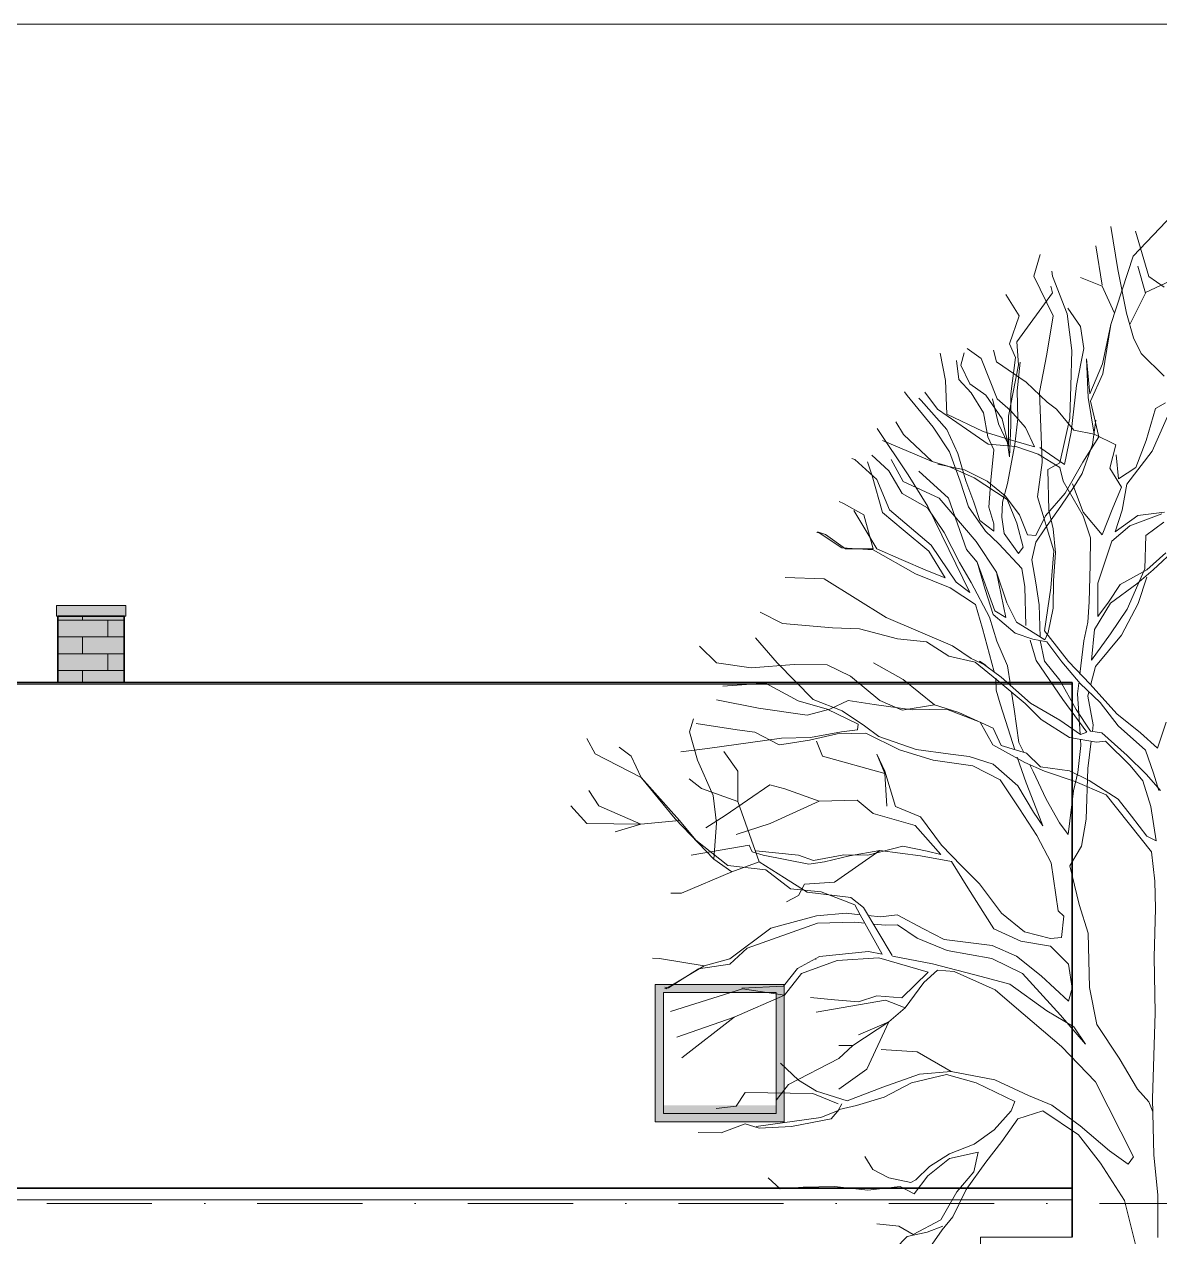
# Model space of a CAD drawing. Header units: millimetres. Extents: x -2481 to 45049, y -11067 to 11055.
# Drawn here: x 10505 to 11191, y 7505 to 8237 of the extents above; entities that cross this region are included whole.
import ezdxf

# ---------------------------------------------------------------- set-up
doc = ezdxf.new("R2010")
doc.units = ezdxf.units.MM
doc.linetypes.add('DASHDOT', pattern=[25.4, 12.7, -6.35, 0, -6.35])
for name, color, linetype, lineweight in [('A-ELEWACJA CIENKA', 11, 'Continuous', 13), ('A-osie', 7, 'DASHDOT', 5), ('A-p.widokowa', 6, 'Continuous', 15), ('A-RYS ELEWACJI', 30, 'Continuous', 35), ('B-DACHÓWKA', 250, 'Continuous', 0), ('B-materiały', 9, 'Continuous', 0)]:
    doc.layers.add(name, color=color, linetype=linetype, lineweight=lineweight)
doc.layers.add('bowe drewno', color=7, linetype='Continuous', true_color=0x51432a)

# ---------------------------------------------------------------- blocks, each defined once
blk = doc.blocks.new('A$C2EBD462E')
at = {"layer": 'B-materiały'}
for p, q in [((-80.34, 908.35), (-42.28, 948.3)), ((-89.62, 900.21), (-93.88, 926.12)), ((-70.81, 895.94), (-78.89, 923.39)), ((-136.51, 909.16), (-140.27, 896.15)), ((-99.11, 890.74), (-102.86, 914.43)), ((-93.78, 866.9), (-80.34, 908.35)), ((-72.83, 885.82), (-77.45, 902.29)), ((-140.27, 896.15), (-128.55, 872.17)), ((-128.99, 896.15), (-129.54, 899.18)), ((-120.2, 873.5), (-128.99, 896.15)), ((-99.11, 890.16), (-112.1, 895.36)), ((-84.45, 873.84), (-89.62, 900.21)), ((-72.83, 886.4), (-48.86, 897.67)), ((-61.57, 889.58), (-70.81, 895.94)), ((-150.5, 856.54), (-128.99, 886.11)), ((-128.99, 886.11), (-129.99, 890.18)), ((-91.89, 874.27), (-99.11, 890.16)), ((-149.22, 872.21), (-157.32, 885.03)), ((-82.07, 867.33), (-72.83, 885.82)), ((-154.94, 855.31), (-149.22, 872.21)), ((-128.55, 872.17), (-132.44, 849.17)), ((-117.41, 851.22), (-120.2, 873.5)), ((-112.19, 865.88), (-119.73, 876.86)), ((-80.17, 858.86), (-84.45, 873.84)), ((-110.18, 852.52), (-112.19, 865.88)), ((-93.78, 866.9), (-98.9, 843.27)), ((-98.62, 837.17), (-93.78, 866.9)), ((-75.47, 849.48), (-80.17, 858.86)), ((-196.88, 849.62), (-193.68, 833.24)), ((-182.3, 849.97), (-184.41, 842.45)), ((-172.12, 846.52), (-180.65, 852.49)), ((-162.84, 844.35), (-164.6, 851.4)), ((-151.38, 847.02), (-154.94, 855.31)), ((-149.59, 842.6), (-150.5, 856.54)), ((-117.99, 829.98), (-117.41, 851.22)), ((-114.64, 830.06), (-110.18, 852.52)), ((-61.72, 835.86), (-75.47, 849.48)), ((-185.69, 833.87), (-186.98, 845.28)), ((-184.41, 842.45), (-178.92, 831.25)), ((-162.49, 822.16), (-172.12, 846.52)), ((-144.86, 832.1), (-162.84, 844.35)), ((-154.18, 825.16), (-151.38, 847.02)), ((-153.07, 825.19), (-149.59, 842.6)), ((-148.52, 844.3), (-150.32, 826.94)), ((-132.44, 849.17), (-136.89, 826.16)), ((-106.42, 825.1), (-108.43, 846.25)), ((-108.43, 846.25), (-107.42, 822.93)), ((-98.9, 843.27), (-106.42, 825.1)), ((-106.03, 820.78), (-98.62, 837.17)), ((-193.68, 833.24), (-192.93, 812.9)), ((-178.22, 825.68), (-185.69, 833.87)), ((-178.92, 831.25), (-169.24, 824.23)), ((-132.27, 820.13), (-144.86, 832.1)), ((-118.62, 810.41), (-117.99, 829.98)), ((-117.85, 802.05), (-114.64, 830.06)), ((-216.73, 824.16), (-218.46, 826.35)), ((-201.16, 804.99), (-216.73, 824.16)), ((-209.77, 822.48), (-208.27, 821.02)), ((-208.27, 821.02), (-192.75, 803.53)), ((-198.45, 815.88), (-206.06, 826.19)), ((-170.65, 813.58), (-178.22, 825.68)), ((-169.24, 824.23), (-159.39, 809.95)), ((-165.28, 822.09), (-161.55, 807.1)), ((-154.49, 815.1), (-162.49, 822.16)), ((-155.52, 811.72), (-153.07, 825.19)), ((-154.27, 806.17), (-154.18, 825.16)), ((-150.32, 826.94), (-149.9, 810.19)), ((-136.89, 826.16), (-135.27, 783.74)), ((-126.58, 815.8), (-132.27, 820.13)), ((-107.42, 822.93), (-103.85, 800.73)), ((-101.02, 799.12), (-106.03, 820.78)), ((-181.02, 803.82), (-198.45, 815.88)), ((-192.93, 812.9), (-170.93, 802.4)), ((-168.06, 799.12), (-170.65, 813.58)), ((-145.29, 804.72), (-154.49, 815.1)), ((-116.2, 803.21), (-126.58, 815.8)), ((-72.48, 797.04), (-66.81, 816.18)), ((-57.32, 816.42), (-68.96, 790.43)), ((-66.81, 816.18), (-60.75, 819.68)), ((-218.93, 800.64), (-223.59, 808.28)), ((-161.55, 807.1), (-156.23, 795.5)), ((-159.39, 809.95), (-155.63, 793.84)), ((-155.63, 793.84), (-155.52, 811.72)), ((-154.91, 787.16), (-154.27, 806.17)), ((-149.9, 810.19), (-151.74, 794.5)), ((-124.65, 783.45), (-118.62, 810.41)), ((-102.95, 809.13), (-104.81, 794.56)), ((-216.25, 776.29), (-234.98, 804.19)), ((-201.76, 784.31), (-218.93, 800.64)), ((-191.29, 790.16), (-201.16, 804.99)), ((-192.75, 803.53), (-186.24, 789.17)), ((-167.94, 794.65), (-181.02, 803.82)), ((-170.93, 802.4), (-155.73, 797.75)), ((-164.51, 791.39), (-168.06, 799.12)), ((-139.97, 793.12), (-145.29, 804.72)), ((-121.83, 782.4), (-117.85, 802.05)), ((-103.85, 800.73), (-116.2, 803.21)), ((-110.69, 783.8), (-101.02, 799.12)), ((-90.84, 794.35), (-103.85, 800.73)), ((-201.76, 784.31), (-231.67, 796.94)), ((-151.15, 793.4), (-167.94, 794.65)), ((-166.28, 772.91), (-164.51, 791.39)), ((-156.23, 795.5), (-154.91, 787.16)), ((-151.74, 794.5), (-156.18, 770.93)), ((-155.73, 797.75), (-139.97, 793.12)), ((-137.63, 788.71), (-151.15, 793.4)), ((-136.61, 792.64), (-121.83, 782.4)), ((-104.81, 794.56), (-111.08, 777.08)), ((-94.4, 780.29), (-90.84, 794.35)), ((-78.77, 780.69), (-72.48, 797.04)), ((-250.14, 786.12), (-248.35, 785.51)), ((-248.35, 785.51), (-235.06, 773.31)), ((-237.86, 775.58), (-240.8, 784.1)), ((-238.03, 788), (-227.88, 778.63)), ((-226.53, 785.51), (-219.26, 772.22)), ((-191.63, 781.21), (-201.76, 784.31)), ((-184.71, 772.45), (-191.29, 790.16)), ((-186.24, 789.17), (-181.36, 772.53)), ((-135.27, 783.74), (-138.1, 763)), ((-124.58, 780.66), (-137.63, 788.71)), ((-131.81, 779.36), (-124.65, 783.45)), ((-121.39, 765.09), (-110.69, 783.8)), ((-90.69, 788.21), (-89.21, 773.72)), ((-68.96, 790.43), (-84.1, 770.5)), ((-227.88, 778.63), (-219.71, 764.87)), ((-204.22, 757.04), (-216.25, 776.29)), ((-191.93, 762.19), (-209.73, 778.46)), ((-198.37, 782.72), (-182.08, 779.21)), ((-176.37, 774.33), (-191.63, 781.21)), ((-182.08, 779.21), (-168.5, 772.29)), ((-131.19, 754.79), (-131.81, 779.36)), ((-122.69, 772.32), (-124.58, 780.66)), ((-111.08, 777.08), (-115.91, 769.14)), ((-87.41, 768.74), (-94.4, 780.29)), ((-89.21, 773.72), (-78.77, 780.69)), ((-231.71, 753.39), (-237.86, 775.58)), ((-235.06, 773.31), (-227.54, 755.14)), ((-219.26, 772.22), (-197.45, 762.19)), ((-179.85, 756.93), (-184.71, 772.45)), ((-181.36, 772.53), (-176.57, 759.8)), ((-156.5, 761.42), (-176.37, 774.33)), ((-168.5, 772.29), (-157.67, 763.63)), ((-167.55, 756.67), (-166.28, 772.91)), ((-156.18, 770.93), (-159.25, 759.68)), ((-115.91, 769.14), (-123.99, 757.21)), ((-110.44, 751.4), (-122.69, 772.32)), ((-117.07, 770.79), (-110.49, 753.63)), ((-84.1, 770.5), (-87.06, 754.78)), ((-219.71, 764.87), (-204.41, 756.31)), ((-197.45, 762.19), (-175.13, 735.89)), ((-180.88, 731.2), (-191.93, 762.19)), ((-157.67, 763.63), (-149, 752.11)), ((-138.1, 763), (-128.34, 730.28)), ((-133.34, 751.39), (-121.39, 765.09)), ((-92.68, 756.32), (-87.41, 768.74)), ((-255.32, 758.95), (-257.86, 760.14)), ((-242.85, 752), (-255.32, 758.95)), ((-249.06, 754.63), (-235.08, 731.52)), ((-227.54, 755.14), (-202.21, 733.72)), ((-204.41, 756.31), (-194.54, 741.47)), ((-178.89, 705.24), (-204.22, 757.04)), ((-169.42, 742.1), (-179.85, 756.93)), ((-176.57, 759.8), (-172.94, 748.72)), ((-164.51, 746.7), (-167.55, 756.67)), ((-159.25, 759.68), (-159.58, 750.73)), ((-150.55, 747.04), (-156.5, 761.42)), ((-123.99, 757.21), (-133.7, 743.56)), ((-128.68, 743.68), (-131.19, 754.79)), ((-98.98, 739.96), (-92.68, 756.32)), ((-87.06, 754.78), (-91.2, 741.83)), ((-237.31, 731.46), (-242.85, 752)), ((-219.16, 743.09), (-231.71, 753.39)), ((-172.94, 748.72), (-164.4, 742.23)), ((-159.58, 750.73), (-158.21, 740.71)), ((-146.84, 732.61), (-150.55, 747.04)), ((-149, 752.11), (-144.23, 739.94)), ((-139.19, 739.51), (-133.34, 751.39)), ((-110.49, 753.63), (-98.98, 739.96)), ((-106.19, 738.1), (-110.44, 751.4)), ((-91.2, 741.83), (-77.48, 751.67)), ((-62.98, 752.59), (-82.36, 745.4)), ((-77.48, 751.67), (-61.34, 753.75)), ((-72.71, 739.5), (-61.74, 747.59)), ((-269.96, 741.26), (-271.25, 741.33)), ((-270.95, 741.75), (-266.02, 740.24)), ((-256.32, 732.11), (-269.96, 741.26)), ((-266.02, 740.24), (-254.07, 731.6)), ((-203.76, 730.07), (-219.16, 743.09)), ((-194.54, 741.47), (-185.15, 723.27)), ((-161.41, 734.48), (-169.42, 742.1)), ((-164.4, 742.23), (-164.51, 746.7)), ((-158.21, 740.71), (-149.53, 728.64)), ((-144.23, 739.94), (-139.19, 739.51)), ((-133.7, 743.56), (-139.09, 735.6)), ((-127.2, 729.19), (-128.68, 743.68)), ((-82.36, 745.4), (-93.3, 736.19)), ((-73.32, 719.37), (-72.71, 739.5)), ((-202.21, 733.72), (-187.17, 711.48)), ((-175.13, 735.89), (-162.84, 717.45)), ((-147.63, 719.74), (-161.41, 734.48)), ((-149.53, 728.64), (-146.84, 732.61)), ((-139.09, 735.6), (-141.62, 724.92)), ((-106.35, 721.9), (-106.19, 738.1)), ((-93.3, 736.19), (-95.89, 728.3)), ((-237.29, 730.91), (-256.32, 732.11)), ((-254.07, 731.6), (-237.31, 731.46)), ((-211.79, 716.46), (-237.29, 730.91)), ((-235.08, 731.52), (-220.39, 725.18)), ((-220.39, 725.18), (-204.58, 718.32)), ((-193.86, 714.12), (-203.76, 730.07)), ((-174.54, 723.54), (-180.88, 731.2)), ((-141.62, 724.92), (-139.03, 711.02)), ((-128.34, 730.28), (-130.02, 707.9)), ((-128.45, 712.4), (-127.2, 729.19)), ((-95.89, 728.3), (-101.6, 710.84)), ((-72.19, 718.84), (-60.72, 729.18)), ((-54.09, 732.14), (-68.29, 718.94)), ((-204.58, 718.32), (-193.86, 714.12)), ((-185.15, 723.27), (-178.14, 711.16)), ((-174.54, 723.54), (-163.84, 694.13)), ((-169.66, 706.9), (-174.54, 723.54)), ((-145.68, 708.62), (-147.63, 719.74)), ((-106.9, 699.54), (-106.35, 721.9)), ((-88.17, 710.06), (-72.19, 718.84)), ((-83.89, 695.08), (-73.32, 719.37)), ((-68.29, 718.94), (-78.12, 710.31)), ((-290.48, 714.32), (-266.91, 713.38)), ((-266.91, 713.38), (-229.54, 690.06)), ((-190.91, 708.05), (-211.79, 716.46)), ((-187.17, 711.48), (-178.89, 705.24)), ((-178.14, 711.16), (-167, 690.21)), ((-162.84, 717.45), (-156.61, 698.85)), ((-157.32, 690.06), (-162.84, 717.45)), ((-139.03, 711.02), (-137.02, 697.66)), ((-128.59, 695.64), (-128.45, 712.4)), ((-101.6, 710.84), (-101.66, 690.73)), ((-78.12, 710.31), (-94.04, 698.74)), ((-72.08, 714.37), (-77.27, 698.6)), ((-175.57, 697.82), (-190.91, 708.05)), ((-164.81, 691.94), (-169.66, 706.9)), ((-145.09, 685.17), (-145.68, 708.62)), ((-130.02, 707.9), (-133.84, 682.1)), ((-95.17, 699.27), (-88.17, 710.06)), ((-171.3, 683.4), (-175.57, 697.82)), ((-156.61, 698.85), (-150.73, 687.27)), ((-137.02, 697.66), (-136.54, 678.36)), ((-131.58, 681.04), (-128.59, 695.64)), ((-107.71, 687.23), (-106.9, 699.54)), ((-94.04, 698.74), (-103.69, 682.86)), ((-101.66, 690.73), (-95.17, 699.27)), ((-77.27, 698.6), (-87.4, 679.35)), ((-292.05, 686.52), (-305.5, 693.22)), ((-229.54, 690.06), (-189.47, 672.89)), ((-167, 690.21), (-162.73, 675.79)), ((-151.68, 680.54), (-164.81, 691.94)), ((-163.84, 694.13), (-157.32, 690.06)), ((-94.13, 680.3), (-83.89, 695.08)), ((-261.82, 683.92), (-292.05, 686.52)), ((-245.6, 683.21), (-261.82, 683.92)), ((-222.54, 677.09), (-245.6, 683.21)), ((-164.33, 657.33), (-171.3, 683.4)), ((-150.73, 687.27), (-144.49, 683.51)), ((-144.49, 683.51), (-133.7, 676.52)), ((-133.84, 682.1), (-119.41, 663.47)), ((-133.7, 676.52), (-131.58, 681.04)), ((-110.22, 675.99), (-107.71, 687.23)), ((-103.69, 682.86), (-105.46, 664.38)), ((-308.28, 677.86), (-295.24, 662.67)), ((-205.18, 675.29), (-222.54, 677.09)), ((-191.55, 666.69), (-205.18, 675.29)), ((-162.73, 675.79), (-156.21, 660.87)), ((-140.97, 676.9), (-151.68, 680.54)), ((-138.98, 664.1), (-142.56, 676.44)), ((-132.56, 675.43), (-140.97, 676.9)), ((-136.42, 676.1), (-133.94, 663.66)), ((-123.32, 663.37), (-132.56, 675.43)), ((-112.51, 655.82), (-110.22, 675.99)), ((-105.46, 664.38), (-94.13, 680.3)), ((-87.4, 679.35), (-103.13, 660.53)), ((-342.13, 672.7), (-331.85, 662.67)), ((-175.82, 663.17), (-191.55, 666.69)), ((-189.47, 672.89), (-178.11, 665.35)), ((-331.85, 662.67), (-311.04, 659.69)), ((-311.04, 659.69), (-284.96, 661.59)), ((-295.24, 662.67), (-273.58, 640.61)), ((-284.96, 661.59), (-265.16, 661.49)), ((-265.16, 661.49), (-251.03, 654.59)), ((-237.07, 662.67), (-219.26, 652.64)), ((-178.11, 665.35), (-169.07, 661.11)), ((-162.7, 652.33), (-175.82, 663.17)), ((-169.07, 661.11), (-173.05, 663.8)), ((-173.05, 663.8), (-159.95, 654.07)), ((-156.21, 660.87), (-154.42, 649.15)), ((-122.74, 640.48), (-138.98, 664.1)), ((-133.94, 663.66), (-124.71, 652.16)), ((-112.37, 650.24), (-123.32, 663.37)), ((-119.41, 663.47), (-106.22, 649.83)), ((-103.13, 660.53), (-105.88, 649.75)), ((-251.03, 654.59), (-233.34, 639.95)), ((-219.26, 652.64), (-200.32, 637.42)), ((-163.11, 646.17), (-163.29, 653.43)), ((-145.59, 638.23), (-162.7, 652.33)), ((-159.95, 654.07), (-142.24, 638.32)), ((-124.71, 652.16), (-114.77, 634.54)), ((-302.32, 650.51), (-328.09, 648.57)), ((-282.5, 639.83), (-302.32, 650.51)), ((-160.66, 637.86), (-163.11, 646.17)), ((-153.78, 644.98), (-152.21, 634.72)), ((-113.89, 644.06), (-113.16, 650.33)), ((-100.36, 638.81), (-112.37, 650.24)), ((-107.04, 645.17), (-107.71, 642.53)), ((-106.22, 649.83), (-90.12, 631.8)), ((-306.53, 635.28), (-331.85, 640.44)), ((-265.05, 634.68), (-282.5, 639.83)), ((-273.58, 640.61), (-256.09, 633.79)), ((-252.34, 640.03), (-263.38, 634.72)), ((-236.63, 637.63), (-252.34, 640.03)), ((-213.65, 634.29), (-236.63, 637.63)), ((-233.34, 639.95), (-219.79, 634.14)), ((-219.79, 634.14), (-200.32, 637.42)), ((-200.32, 637.42), (-185.68, 632.76)), ((-155.82, 622.89), (-160.66, 637.86)), ((-135.85, 628.42), (-145.59, 638.23)), ((-142.24, 638.32), (-124.67, 628.14)), ((-108.28, 620.73), (-122.74, 640.48)), ((-113.17, 632.11), (-113.89, 644.06)), ((-107.71, 642.53), (-104.49, 625.3)), ((-89.38, 624.56), (-100.36, 638.81)), ((-277.25, 631.03), (-306.53, 635.28)), ((-263.38, 634.72), (-277.25, 631.03)), ((-246.39, 625.65), (-265.05, 634.68)), ((-256.09, 633.79), (-242.45, 624.63)), ((-192.99, 634.81), (-213.65, 634.29)), ((-172.68, 626.94), (-192.99, 634.81)), ((-185.68, 632.76), (-164.77, 623.23)), ((-152.21, 634.72), (-149.47, 614.67)), ((-114.77, 634.54), (-106.06, 621.35)), ((-112.41, 619.69), (-113.17, 632.11)), ((-90.12, 631.8), (-75.87, 620.43)), ((-345.77, 628.91), (-348.28, 621.05)), ((-319.48, 622.15), (-344.16, 626)), ((-246.86, 622.29), (-246.39, 625.65)), ((-242.45, 624.63), (-233.91, 618.14)), ((-165.07, 613.17), (-172.68, 626.94)), ((-164.77, 623.23), (-160.04, 612.73)), ((-151.79, 610.21), (-155.82, 622.89)), ((-118.82, 617.68), (-135.85, 628.42)), ((-124.67, 628.14), (-112.16, 619.52)), ((-104.49, 625.3), (-104.99, 621.2)), ((-72.82, 609.89), (-89.38, 624.56)), ((-65.59, 611.19), (-60.39, 626.96)), ((-410.22, 616.98), (-405.2, 607.76)), ((-348.28, 621.05), (-343.26, 603.97)), ((-337.37, 610.88), (-292.55, 617.23)), ((-308.83, 620.74), (-319.48, 622.15)), ((-294.12, 613.28), (-308.83, 620.74)), ((-292.55, 617.23), (-275.24, 617.67)), ((-275.76, 615.98), (-292.45, 613.33)), ((-259.09, 619.75), (-275.76, 615.98)), ((-275.24, 617.67), (-256.33, 620.94)), ((-267.91, 606.27), (-271.42, 615.49)), ((-241.78, 620.18), (-259.09, 619.75)), ((-256.33, 620.94), (-246.86, 622.29)), ((-221.42, 610.08), (-241.78, 620.18)), ((-233.91, 618.14), (-211.37, 610.33)), ((-102.55, 614.73), (-118.82, 617.68)), ((-111.99, 612.82), (-112.22, 616.48)), ((-112.16, 619.52), (-108.28, 620.73)), ((-105.72, 615.31), (-107.74, 598.96)), ((-106.06, 621.35), (-99.34, 620.4)), ((-96.98, 615.43), (-102.55, 614.73)), ((-99.34, 620.4), (-83.91, 606.82)), ((-82.08, 600.72), (-96.98, 615.43)), ((-75.87, 620.43), (-65.59, 611.19)), ((-405.2, 607.76), (-377.37, 593.39)), ((-383.38, 606.41), (-390.66, 611.83)), ((-353.42, 608.98), (-337.37, 610.88)), ((-327.47, 609.12), (-318.94, 597.19)), ((-292.45, 613.33), (-294.12, 613.28)), ((-201.15, 603.88), (-221.42, 610.08)), ((-211.37, 610.33), (-190.63, 607.5)), ((-145.81, 602.48), (-165.07, 613.17)), ((-160.04, 612.73), (-144.84, 608.09)), ((-149.47, 614.67), (-146.42, 608.57)), ((-144.84, 608.09), (-136.25, 599.92)), ((-113.82, 596.57), (-111.99, 612.82)), ((-68, 596.04), (-72.82, 609.89)), ((-377.37, 593.39), (-383.38, 606.41)), ((-343.26, 603.97), (-333.9, 582.62)), ((-230.3, 595.96), (-267.91, 606.27)), ((-230.3, 595.96), (-235.06, 607.62)), ((-235.06, 607.62), (-230.3, 597.32)), ((-177.05, 600.58), (-201.15, 603.88)), ((-190.63, 607.5), (-179.42, 606.1)), ((-179.42, 606.1), (-164.78, 601.44)), ((-160.63, 592.05), (-177.05, 600.58)), ((-164.78, 601.44), (-149.93, 588.41)), ((-144.95, 590.21), (-150.36, 605.71)), ((-133.95, 597.19), (-145.81, 602.48)), ((-142.68, 601.08), (-140.65, 597.02)), ((-83.91, 606.82), (-72.45, 595.37)), ((-74.59, 591.41), (-82.08, 600.72)), ((-354.2, 567.59), (-377.37, 593.39)), ((-377.37, 593.39), (-356.8, 568.44)), ((-318.94, 597.19), (-318.94, 579.02)), ((-230.3, 597.32), (-223.92, 575.94)), ((-229.04, 576.17), (-230.3, 595.96)), ((-140.65, 597.02), (-132.97, 580.45)), ((-136.25, 599.92), (-118.87, 597.56)), ((-115.36, 590.95), (-133.95, 597.19)), ((-118.87, 597.56), (-107, 591.72)), ((-116.33, 585.34), (-113.82, 596.57)), ((-107.74, 598.96), (-108.64, 568.21)), ((-72.45, 595.37), (-63.83, 585.53)), ((-64.8, 585.66), (-68, 596.04)), ((-341.01, 586.88), (-348.43, 592.64)), ((-318.94, 579.02), (-341.01, 586.88)), ((-299.66, 589.12), (-326.57, 570.57)), ((-290.66, 586.56), (-299.66, 589.12)), ((-269.81, 579.26), (-290.66, 586.56)), ((-149.02, 574.46), (-160.63, 592.05)), ((-149.93, 588.41), (-140.59, 572.44)), ((-138.97, 574.71), (-144.95, 590.21)), ((-96.72, 583.03), (-115.36, 590.95)), ((-107, 591.72), (-89.4, 580.43)), ((-69.73, 575.89), (-74.59, 591.41)), ((-402.94, 576.31), (-408.96, 585.53)), ((-333.9, 582.62), (-331.81, 565.91)), ((-318.94, 579.02), (-306.08, 542.54)), ((-269.81, 579.26), (-299.5, 565.59)), ((-246.92, 579.83), (-269.81, 579.26)), ((-237.22, 571.69), (-246.92, 579.83)), ((-132.97, 580.45), (-124.79, 566.13)), ((-119.58, 559), (-116.33, 585.34)), ((-69.3, 548.61), (-96.72, 583.03)), ((-89.4, 580.43), (-81.31, 570.01)), ((-410.22, 565.73), (-419.74, 576.31)), ((-377.6, 565.32), (-402.94, 576.31)), ((-211.9, 564.51), (-237.22, 571.69)), ((-223.92, 575.94), (-208.67, 569.62)), ((-138.57, 558.52), (-149.02, 574.46)), ((-140.59, 572.44), (-134.8, 564.2)), ((-134.8, 564.2), (-138.97, 574.71)), ((-66.42, 555.3), (-69.73, 575.89)), ((-377.6, 565.32), (-410.22, 565.73)), ((-393.16, 560.58), (-377.6, 565.32)), ((-354.2, 567.59), (-377.6, 565.32)), ((-356.8, 568.44), (-333.5, 544.08)), ((-344.4, 555.54), (-354.2, 567.59)), ((-326.57, 570.57), (-338.37, 563.15)), ((-331.81, 565.91), (-333.5, 544.08)), ((-299.5, 565.59), (-320.07, 559.09)), ((-196.38, 547.02), (-211.9, 564.51)), ((-208.67, 569.62), (-195.96, 552.62)), ((-124.79, 566.13), (-119.58, 559)), ((-108.64, 568.21), (-111.59, 551.94)), ((-81.31, 570.01), (-72.07, 557.95)), ((-129.77, 541.98), (-138.57, 558.52)), ((-72.07, 557.95), (-66.42, 555.3)), ((-312.15, 552.5), (-347.2, 546.59)), ((-325.02, 540.38), (-344.4, 555.54)), ((-310.38, 548.63), (-312.15, 552.5)), ((-308.16, 549.25), (-282.4, 546.54)), ((-233.31, 549.45), (-260.64, 530.34)), ((-233.31, 549.45), (-251.66, 546.19)), ((-240.5, 546.47), (-219.41, 552.03)), ((-208.65, 546.15), (-233.31, 549.45)), ((-219.41, 552.03), (-204.81, 549.04)), ((-195.96, 552.62), (-183.91, 540.07)), ((-111.59, 551.94), (-118.55, 540.03)), ((-333.5, 544.08), (-322.69, 536.53)), ((-322.69, 536.53), (-306.08, 542.54)), ((-303.63, 546.57), (-310.38, 548.63)), ((-306.08, 542.54), (-290.76, 532.86)), ((-276.12, 541.11), (-303.63, 546.57)), ((-282.4, 546.54), (-273.38, 543.42)), ((-266.65, 542.47), (-276.12, 541.11)), ((-273.38, 543.42), (-255.03, 546.67)), ((-251.66, 546.19), (-266.65, 542.47)), ((-255.03, 546.67), (-240.5, 546.47)), ((-190.12, 542.71), (-208.65, 546.15)), ((-204.81, 549.04), (-196.38, 547.02)), ((-180.23, 526.75), (-190.12, 542.71)), ((-125.7, 513.04), (-129.77, 541.98)), ((-67.18, 530.78), (-69.3, 548.61)), ((-322.69, 536.53), (-353.04, 523.7)), ((-302.05, 537.61), (-325.02, 540.38)), ((-287.24, 526.25), (-302.05, 537.61)), ((-183.91, 540.07), (-173.03, 529.17)), ((-118.55, 540.03), (-112.94, 516.71)), ((-290.76, 532.86), (-277.14, 524.27)), ((-278.69, 528.99), (-282.45, 522.21)), ((-260.64, 530.34), (-278.69, 528.99)), ((-173.03, 529.17), (-159.74, 511.63)), ((-66.83, 514.26), (-67.18, 530.78)), ((-353.04, 523.7), (-359.53, 523.7)), ((-282.45, 522.21), (-289.72, 518.41)), ((-268.76, 524.48), (-287.24, 526.25)), ((-277.14, 524.27), (-250.8, 521.02)), ((-248.45, 516.61), (-268.76, 524.48)), ((-250.8, 521.02), (-243.21, 515.02)), ((-164.52, 502.01), (-180.23, 526.75)), ((-245.11, 510.58), (-248.45, 516.61)), ((-243.21, 515.02), (-225.88, 485.9)), ((-122.26, 509.77), (-125.7, 513.04)), ((-112.94, 516.71), (-107.48, 499.53)), ((-67.58, 485.05), (-66.83, 514.26)), ((-271, 505.49), (-313.39, 490.46)), ((-299.17, 502.55), (-271.42, 509.95)), ((-271.42, 509.95), (-253.59, 511.51)), ((-248.42, 506.05), (-271, 505.49)), ((-253.59, 511.51), (-245.11, 510.58)), ((-242.27, 505.46), (-248.42, 506.05)), ((-231.92, 486.81), (-245.11, 510.58)), ((-240.25, 510.05), (-232.86, 509.24)), ((-232.86, 509.24), (-222.84, 510.6)), ((-222.84, 510.6), (-206.98, 502.06)), ((-159.74, 511.63), (-146.05, 500.24)), ((-123.62, 496.89), (-122.26, 509.77)), ((-323.85, 484.05), (-299.17, 502.55)), ((-229.94, 504.28), (-237.07, 504.96)), ((-222.68, 504.46), (-229.94, 504.28)), ((-210.75, 496.38), (-222.68, 504.46)), ((-206.98, 502.06), (-194.53, 495.67)), ((-148.14, 494.6), (-164.52, 502.01)), ((-146.05, 500.24), (-130.3, 496.16)), ((-107.48, 499.53), (-106.66, 466.59)), ((-192.69, 489.01), (-210.75, 496.38)), ((-194.53, 495.67), (-165.39, 491.93)), ((-165.39, 491.93), (-150.71, 485.6)), ((-130.19, 491.7), (-148.14, 494.6)), ((-130.3, 496.16), (-123.62, 496.89)), ((-119.3, 480.8), (-130.19, 491.7)), ((-370.44, 484.43), (-366.21, 484.24)), ((-366.21, 484.24), (-339.38, 479.75)), ((-339.38, 479.75), (-323.85, 484.05)), ((-313.39, 490.46), (-323.76, 480.7)), ((-269.75, 485.27), (-283.05, 478.1)), ((-271.97, 483.48), (-271.92, 483.43)), ((-269.75, 485.27), (-240.16, 488.38)), ((-233.92, 484.63), (-259.01, 482.88)), ((-240.16, 488.38), (-231.92, 486.81)), ((-204.09, 475.88), (-233.92, 484.63)), ((-225.64, 485.61), (-201.43, 480.97)), ((-165.75, 484.1), (-192.69, 489.01)), ((-147.09, 475.07), (-165.75, 484.1)), ((-150.71, 485.6), (-135.88, 473.68)), ((-67.17, 451.38), (-67.58, 485.05)), ((-362.49, 465.77), (-339.38, 479.75)), ((-342.69, 477.99), (-360.83, 466.37)), ((-323.76, 480.7), (-342.69, 477.99)), ((-283.05, 478.1), (-291.42, 467.41)), ((-259.01, 482.88), (-280.61, 475.08)), ((-198.54, 477.14), (-206.73, 469.67)), ((-201.43, 480.97), (-172.19, 473.33)), ((-188.46, 476.27), (-198.54, 477.14)), ((-163.6, 465.16), (-188.46, 476.27)), ((-117.26, 466.32), (-119.3, 480.8)), ((-280.61, 475.08), (-290.89, 461.97)), ((-219.91, 460.4), (-204.09, 475.88)), ((-206.73, 469.67), (-218.08, 454.3)), ((-172.19, 473.33), (-154.75, 468.74)), ((-154.75, 468.74), (-132.56, 452.53)), ((-124.12, 449.95), (-147.09, 475.07)), ((-135.88, 473.68), (-119.3, 458.45)), ((-360.83, 466.37), (-363.16, 466.76)), ((-360.83, 466.37), (-363.01, 466.13)), ((-316.13, 465.81), (-344.95, 456.71)), ((-290.89, 461.97), (-321.32, 448.72)), ((-291.42, 467.41), (-316.55, 466.26)), ((-290.89, 461.97), (-316.13, 465.81)), ((-246.09, 457.94), (-235.02, 461.7)), ((-235.02, 461.7), (-219.91, 460.4)), ((-152.18, 455.39), (-163.6, 465.16)), ((-119.3, 458.45), (-117.26, 466.32)), ((-106.66, 466.59), (-102.19, 444.35)), ((-344.95, 456.71), (-359.6, 452.21)), ((-275.18, 460.65), (-260.64, 459.3)), ((-229.93, 459.03), (-271.64, 451.84)), ((-260.64, 459.3), (-246.09, 457.94)), ((-218.08, 454.3), (-229.93, 459.03)), ((-218.08, 454.3), (-227.79, 446.01)), ((-123.64, 430.97), (-152.18, 455.39)), ((-321.32, 448.72), (-355.81, 436.74)), ((-321.32, 448.72), (-352.72, 424.1)), ((-132.56, 452.53), (-116.12, 442.89)), ((-109.15, 432.45), (-124.12, 449.95)), ((-68.66, 399.39), (-67.17, 451.38)), ((-227.79, 446.01), (-249.6, 431.64)), ((-227.79, 446.01), (-246.09, 438.15)), ((-241.08, 417.27), (-227.79, 446.01)), ((-116.12, 442.89), (-109.15, 432.45)), ((-102.19, 444.35), (-88.83, 424.02)), ((-249.6, 431.64), (-258.13, 423.77)), ((-249.6, 431.64), (-258.13, 431.64)), ((-232.55, 429.2), (-210.74, 427.84)), ((-210.74, 427.84), (-190.3, 415.89)), ((-103, 409.7), (-123.64, 430.97)), ((-293.24, 421.06), (-282.45, 410.76)), ((-258.13, 423.77), (-288.47, 408.05)), ((-88.83, 424.02), (-77.75, 405.3)), ((-282.45, 410.76), (-271.42, 403.98)), ((-258.13, 405.33), (-241.08, 417.27)), ((-231.4, 406.48), (-209.25, 414.3)), ((-193.05, 414.15), (-214.15, 409.15)), ((-209.25, 414.3), (-190.3, 415.89)), ((-175.04, 409.01), (-193.05, 414.15)), ((-190.3, 415.89), (-163.92, 410.97)), ((-163.92, 410.97), (-143.57, 401.42)), ((-314.56, 403.28), (-320.07, 395.03)), ((-273.76, 402.63), (-314.56, 403.28)), ((-288.47, 408.05), (-295.74, 398.83)), ((-271.42, 403.98), (-252.98, 398.12)), ((-252.98, 398.12), (-231.4, 406.48)), ((-214.15, 409.15), (-230.69, 400.36)), ((-151.86, 397.86), (-175.04, 409.01)), ((-80.08, 364.46), (-103, 409.7)), ((-77.75, 405.3), (-70.85, 397.65)), ((-258.52, 396.31), (-273.76, 402.63)), ((-258.42, 392.4), (-256.29, 396.36)), ((-247.33, 395.47), (-257.88, 392.97)), ((-230.69, 400.36), (-247.33, 395.47)), ((-153.95, 392.22), (-151.86, 397.86)), ((-143.57, 401.42), (-129.46, 395.63)), ((-129.46, 395.63), (-112.39, 383.21)), ((-70.85, 397.65), (-68.47, 391.65)), ((-67.81, 365.33), (-68.66, 399.39)), ((-320.07, 395.03), (-332.1, 393.67)), ((-307.9, 382.78), (-268.93, 388.22)), ((-268.93, 388.22), (-258.42, 392.4)), ((-257.88, 392.97), (-262.76, 387.26)), ((-164.28, 380.79), (-153.95, 392.22)), ((-134.96, 392.14), (-149.92, 387.29)), ((-113.37, 377.6), (-134.96, 392.14)), ((-314.64, 384.29), (-329.03, 378.9)), ((-306.2, 381.7), (-314.64, 384.29)), ((-286.67, 382.75), (-306.2, 381.7)), ((-262.76, 387.26), (-286.67, 382.75)), ((-176.35, 372.11), (-164.28, 380.79)), ((-149.92, 387.29), (-159.63, 373.64)), ((-112.39, 383.21), (-94.69, 368.01)), ((-329.03, 378.9), (-343.01, 379.11)), ((-159.63, 373.64), (-169.38, 361.11)), ((-100.09, 360.61), (-113.37, 377.6)), ((-203.39, 358.58), (-191.29, 366.15)), ((-191.29, 366.15), (-176.35, 372.11)), ((-174, 367.14), (-191.22, 363.36)), ((-176.49, 355.35), (-174, 367.14)), ((-94.69, 368.01), (-83.31, 359.91)), ((-242.33, 364.66), (-237.57, 356.8)), ((-191.22, 363.36), (-204.37, 352.97)), ((-169.38, 361.11), (-181.25, 344.61)), ((-85.56, 338.07), (-100.09, 360.61)), ((-83.31, 359.91), (-80.08, 364.46)), ((-65.53, 341.37), (-67.81, 365.33)), ((-293.55, 345.15), (-300.76, 351.64)), ((-237.57, 356.8), (-227.79, 351.64)), ((-227.79, 351.64), (-214.5, 348.93)), ((-204.37, 352.97), (-212.47, 342.15)), ((-211.57, 350.56), (-203.39, 358.58)), ((-186.81, 343.36), (-176.49, 355.35)), ((-279.61, 346.06), (-293.55, 345.15)), ((-260.63, 346.53), (-279.61, 346.06)), ((-240.46, 344.25), (-260.63, 346.53)), ((-220.96, 346.41), (-240.46, 344.25)), ((-212.47, 342.15), (-220.96, 346.41)), ((-214.5, 348.93), (-211.57, 350.56)), ((-181.25, 344.61), (-189.22, 328.21)), ((-196.44, 326.35), (-186.81, 343.36)), ((-72.51, 285.33), (-85.56, 338.07)), ((-65.45, 315.67), (-65.53, 341.37)), ((-235.06, 323.99), (-221.77, 322.63)), ((-221.77, 322.63), (-213.24, 317.48)), ((-213.24, 317.48), (-196.44, 326.35)), ((-195.22, 322.47), (-204.63, 318.89)), ((-189.22, 328.21), (-195.72, 320.23)), ((-216.86, 316.35), (-223.93, 308.91)), ((-204.63, 318.89), (-216.86, 316.35)), ((-195.72, 320.23), (-201.66, 311.7))]:
    blk.add_line(p, q, dxfattribs=at)

msp = doc.modelspace()

# ---------------------------------------------------------------- hatches: boundary and pattern name
at = {"layer": 'A-ELEWACJA CIENKA', "lineweight": 9}
h = msp.add_hatch(dxfattribs=at)
h.set_pattern_fill('AR-BRSTD', color=256, scale=0.15)
h.set_pattern_definition([(0, (11820.512, 9970.229), (0, 10.16127), []), (90, (11820.512, 9970.229), (-15.24, 10.16127), [10.16127, -10.16127])])
h.paths.add_polyline_path([(10565.58, 7879.41), (10525.55, 7879.41), (10525.55, 7839.41), (10565.55, 7839.41)])
at = {"layer": 'B-DACHÓWKA', "transparency": 33554636}
h = msp.add_hatch(color=256, dxfattribs=at)
h.dxf.hatch_style = 1
h.paths.add_polyline_path([(10964.05, 7657.05), (10886.05, 7657.05), (10886.05, 7574.05), (10964.05, 7574.05)])
h.paths.add_polyline_path([(10891.05, 7652.05), (10959.05, 7652.05), (10959.05, 7579.05), (10891.05, 7579.05)], flags=16)
h = msp.add_hatch(color=256, dxfattribs=at)
h.dxf.hatch_style = 1
h.paths.add_polyline_path([(10957.92, 7584.05), (10891.05, 7584.05), (10891.05, 7579.05), (10957.92, 7579.05)])
h = msp.add_hatch(color=256, dxfattribs=at)
h.dxf.hatch_style = 1
h.paths.add_polyline_path([(10959.75, 7584.05), (10892.89, 7584.05), (10892.89, 7579.05), (10959.75, 7579.05)])
at = {"layer": 'bowe drewno'}
h = msp.add_hatch(color=256, dxfattribs=at)
h.dxf.hatch_style = 1
h.paths.add_polyline_path([(10566.6, 7885.83), (10524.65, 7885.83), (10524.65, 7879.45), (10566.6, 7879.45)])
h = msp.add_hatch(color=256, dxfattribs=at)
h.dxf.hatch_style = 1
h.paths.add_polyline_path([(10565.58, 7879.41), (10525.55, 7879.41), (10525.55, 7839.41), (10565.58, 7839.41)])

# ---------------------------------------------------------------- linework, layer by layer
at = {"layer": 'A-ELEWACJA CIENKA'}
for p, q in [((10526.65, 7879.45), (10564.65, 7879.45)), ((10177.2, 7526.98), (11137.91, 7526.98))]:
    msp.add_line(p, q, dxfattribs=at)
for points in [[(10524.65, 7879.45), (10566.6, 7879.45), (10566.6, 7885.83), (10524.65, 7885.83)], [(10886.05, 7657.05), (10964.05, 7657.05), (10964.05, 7574.05), (10886.05, 7574.05)], [(10891.05, 7652.05), (10959.05, 7652.05), (10959.05, 7579.05), (10891.05, 7579.05)]]:
    msp.add_lwpolyline(points, close=True, dxfattribs=at)
for points in [[(10525.55, 7839.39), (10525.55, 7879.43)], [(10177.2, 7839.41), (11137.91, 7839.41), (11137.91, 7504.36), (11082.55, 7504.36), (11082.55, 7233.5), (11072.55, 7233.5), (11072.55, 7188.5), (10242.55, 7188.5), (10242.55, 7234.24), (10232.55, 7234.24), (10232.55, 7504.36), (10177.2, 7504.36), (10177.2, 7839.41)], [(10886.05, 7574.05), (10964.05, 7574.05), (10964.05, 7657.05), (10886.05, 7657.05), (10886.05, 7574.05)]]:
    msp.add_lwpolyline(points, dxfattribs=at)
at = {"layer": 'A-ELEWACJA CIENKA', "ltscale": 5}
msp.add_lwpolyline([(10177.2, 7838.25), (11137.91, 7838.25), (11137.91, 7534.05), (10177.2, 7534.05)], close=True, dxfattribs=at)
at = {"layer": 'A-osie', "color": 251, "ltscale": 5}
msp.add_line((11471.99, 7524.8), (9791.63, 7524.8), dxfattribs=at)
at = {"layer": 'A-p.widokowa', "color": 251, "ltscale": 5}
msp.add_lwpolyline([(9618.43, 6751.79), (11718.43, 6751.79), (11718.43, 8236.79), (9618.43, 8236.79)], close=True, dxfattribs=at)
msp.add_lwpolyline([(9618.43, 6751.79), (11718.43, 6751.79), (11718.43, 8236.79), (9618.43, 8236.79)], close=True, dxfattribs=at)
at = {"layer": 'A-RYS ELEWACJI'}
for p, q in [((11137.91, 7839.41), (10177.2, 7839.41)), ((11137.91, 7504.36), (11137.91, 7839.41)), ((10177.2, 7534.05), (11137.91, 7534.05))]:
    msp.add_line(p, q, dxfattribs=at)
msp.add_lwpolyline([(10525.55, 7839.41), (10525.55, 7879.41), (10565.58, 7879.41), (10565.58, 7839.41)], dxfattribs=at)

# ---------------------------------------------------------------- block references
at = {"layer": 'A-ELEWACJA CIENKA'}
msp.add_blockref('A$C2EBD462E', (11254.99, 7188.5), dxfattribs=at)

doc.saveas('drawing.dxf')
